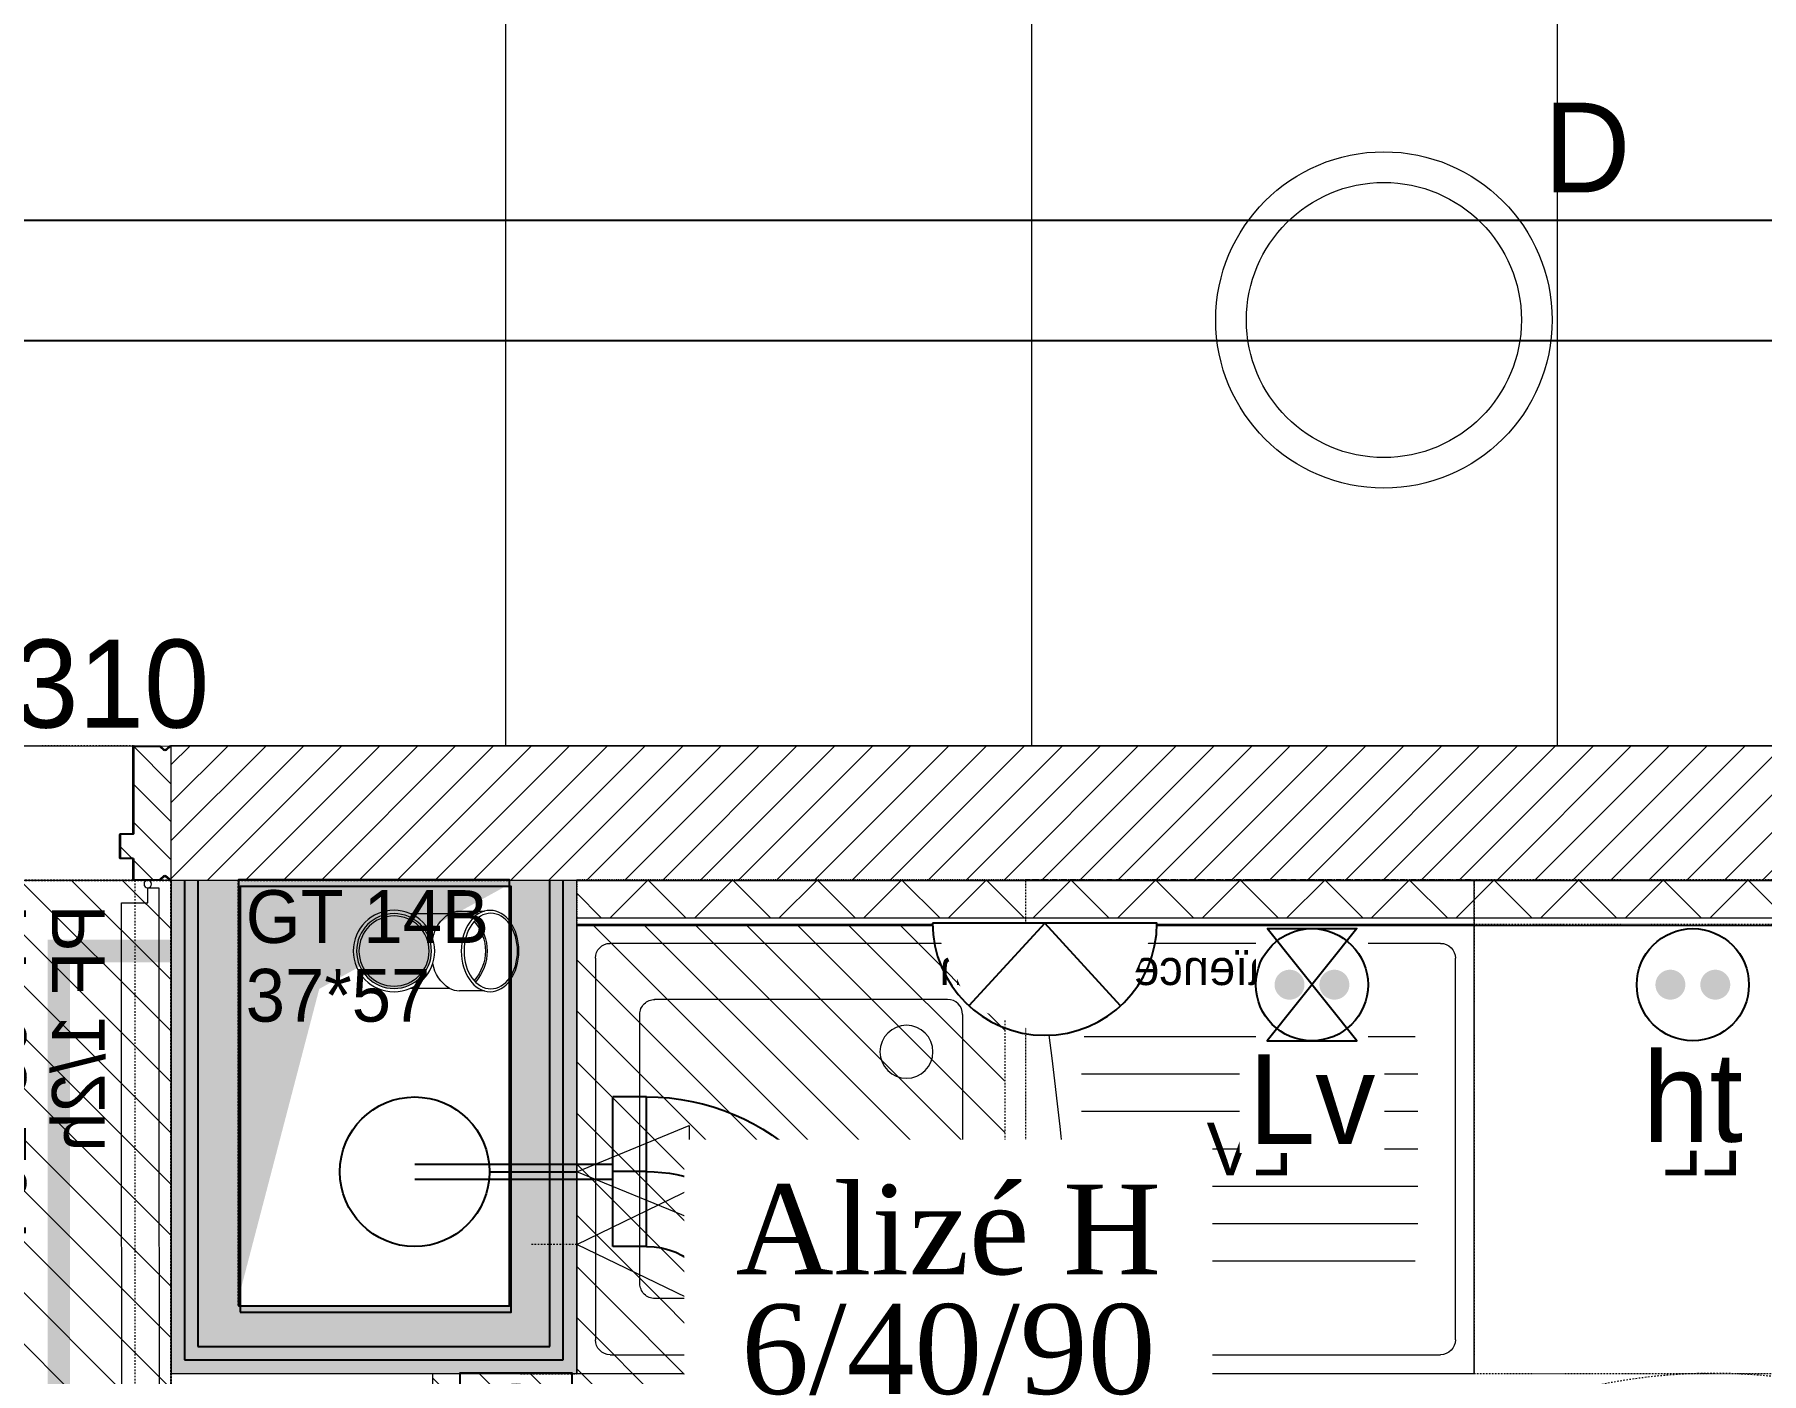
# Model space of a CAD drawing. Header units: centimetres. Extents: x 2191 to 12545, y -680 to 18662.
# Drawn here: x 9540.3 to 9771.2, y 8877.5 to 9056.5 of the extents above; entities that cross this region are included whole.
import ezdxf

# ---------------------------------------------------------------- set-up
doc = ezdxf.new("R2010")
doc.units = ezdxf.units.CM
for name, pattern in [('ISO-03', [1.5, 0.6, -0.9]), ('prlm_eu', [2, 1.25, -0.25, 0.25, -0.25]), ('Style de ligne -1', [0.41664, 0.20828, -0.20836]), ('Style de ligne -13', [0.147638, 0.098425, -0.049213]), ('Style de ligne -5', [0.20828, 0.069425, -0.138855]), ('VW-01', [0.41656, 0.20828, -0.20828])]:
    doc.linetypes.add(name, pattern=pattern)
for name, color, linetype in [('B Aménagement intérieur', 252, 'Continuous'), ('B Faux plafonds', 252, 'Continuous'), ('B Faux plafonds_Hatch', 252, 'Continuous'), ('B GÈnÈral_Hatch', 252, 'Continuous'), ('B Général', 252, 'Continuous'), ('C ANNOTATIONS-PMR', 252, 'Style de ligne -5'), ('C ANNOTATIONS-prestations', 252, 'Continuous'), ('C ANNOTATIONS-prestations_Hatch', 252, 'Continuous'), ('C ANNOTATIONS-texte', 252, 'Continuous'), ('C ANNOTATIONS-textes-numérotation gaine', 252, 'ISO-03'), ('D SURFACES-shab', 252, 'Continuous'), ('F REMPLISSAGE-vert clair', 252, 'Continuous'), ('F REMPLISSAGE-vert foncé', 252, 'Continuous'), ('prlm-EAU-CHU', 42, 'Continuous'), ('prlm-EAU-EF', 161, 'Continuous'), ('prlm-EAU-EUEV', 25, 'Continuous'), ('prlm-GT', 242, 'Continuous'), ('prlm-VMC', 93, 'Continuous')]:
    doc.layers.add(name, color=color, linetype=linetype)
for name, color, linetype, lineweight in [('F REMPLISSAGE-vert clair_Hatch', 7, 'Continuous', 5), ('F REMPLISSAGE-vert foncÈ_Hatch', 7, 'Continuous', 5), ('prlm-ELEC-CFO', 1, 'Continuous', 25), ('prlm-GAZ', 2, 'Continuous', 25)]:
    doc.layers.add(name, color=color, linetype=linetype, lineweight=lineweight)
doc.styles.add('Eurostile', font='Eurosti.TTF')
doc.styles.add('Eurostile (bold)', font='Eurostib.TTF')
doc.styles.add('Eurostile (italic)', font='Eurostib.TTF')
doc.styles.add('prlm-elec-cfo', font='comic.ttf', dxfattribs={"height": 12})
doc.styles.add('prlm-vmc', font='pala.ttf', dxfattribs={"height": 14})
pattern_1 = [(45, (0, 0), (2.42535, -2.64583), [])]

# ---------------------------------------------------------------- blocks, each defined once
blk = doc.blocks.new('Rond 150_PMR')
at = {"layer": 'B Général', "color": 154, "linetype": 'VW-01', "lineweight": 5, "true_color": 0x0053a6}
blk.add_circle((0, 0), 75, dxfattribs=at)
at = {"layer": 'B Général', "color": 154, "true_color": 0x0053a6, "insert": (-61.5, 0), "char_height": 7.059, "attachment_point": 5, "rotation": 90, "line_spacing_factor": 0.894142, "style": 'Eurostile (italic)'}
blk.add_mtext('Ø 150 PMR', dxfattribs=at)
blk = doc.blocks.new('Lave Linge')
at = {"layer": 'B Général', "color": 7, "linetype": 'Style de ligne -13', "lineweight": 5, "flags": 128}
blk.add_lwpolyline([(-29.47, 30), (-29.47, 36), (30.53, 36), (30.53, 30)], dxfattribs=at)
blk.add_lwpolyline([(-29.47, 30), (30.53, 30), (30.53, -30), (-29.47, -30)], close=True, dxfattribs=at)
at = {"layer": 'B Général', "color": 7, "insert": (0, 0), "char_height": 7.059, "attachment_point": 5, "line_spacing_factor": 0.894142, "style": 'Eurostile'}
blk.add_mtext('LL', dxfattribs=at)
blk = doc.blocks.new('Lave Vaisselle')
at = {"layer": 'B Général', "color": 7, "linetype": 'Style de ligne -13', "lineweight": 5, "flags": 128}
blk.add_lwpolyline([(-30, 30), (-30, 36), (30, 36), (30, 30)], dxfattribs=at)
blk.add_lwpolyline([(-30, 30), (30, 30), (30, -30), (-30, -30)], close=True, dxfattribs=at)
at = {"layer": 'B Général', "color": 7, "insert": (0, 0), "char_height": 7.059, "attachment_point": 5, "line_spacing_factor": 0.894142, "style": 'Eurostile'}
blk.add_mtext('LV', dxfattribs=at)
blk = doc.blocks.new('Evier 120x60')
at = {"layer": 'B Général', "color": 7, "linetype": 'Continuous', "lineweight": 5}
for p, q in [((-57.5, -55.5), (-57.5, -4.5)), ((-55.5, -2.5), (55.5, -2.5)), ((57.5, -4.5), (57.5, -55.5)), ((-52.12, -15), (-7.88, -15)), ((-52.5, -20), (-7.5, -20)), ((-52.5, -25), (-7.5, -25)), ((-52.5, -30), (-7.5, -30)), ((-52.5, -35), (-7.5, -35)), ((-52.5, -40), (-7.5, -40)), ((-52.12, -45), (-7.88, -45)), ((28.75, -45.8), (28.75, -45.8)), ((12.27, -52.47), (12.27, -52.47)), ((55.5, -57.5), (-55.5, -57.5))]:
    blk.add_line(p, q, dxfattribs=at)
at = {"layer": 'B Général', "color": 7, "linetype": 'Style de ligne -5', "lineweight": 5, "flags": 128}
blk.add_lwpolyline([(-60, 0), (-60, 6), (60, 6), (60, 0)], dxfattribs=at)
at = {"layer": 'B Général', "color": 7, "linetype": 'Continuous', "lineweight": 5, "flags": 128}
blk.add_lwpolyline([(-60, 0), (60, 0), (60, -60), (-60, -60)], close=True, dxfattribs=at)
for points in [[(8.4, -12), (8.4, -48, 0.414212), (10.4, -50), (49.55, -50, 0.198914), (50.96, -49.41, 0.198914), (51.55, -48), (51.55, -12, 0.414214), (49.55, -10)], [(8.4, -12, -0.414212), (10.4, -10), (49.6, -10)]]:
    blk.add_lwpolyline(points, format="xyb", dxfattribs=at)
at = {"layer": 'B Général', "color": 7, "linetype": 'Continuous', "lineweight": 5}
for centre, start, end in [((-55.5, -4.5), 90, 180), ((55.5, -4.5), 0, 90), ((-55.5, -55.5), 180, 270), ((55.5, -55.5), 270, 0)]:
    blk.add_arc(centre, 2, start, end, dxfattribs=at)
blk.add_ellipse((15.9, -17), major_axis=(3.54, 0), ratio=1, dxfattribs=at)
at = {"layer": 'B Général', "color": 7}
blk.add_blockref('Lave Vaisselle', (-30, -30), dxfattribs=at)
at = {"layer": 'C ANNOTATIONS-prestations', "insert": (-37.15, -3.37), "char_height": 4.706, "attachment_point": 1, "line_spacing_factor": 0.894142, "style": 'Eurostile (italic)'}
blk.add_mtext('Faïence ht: 60cm', dxfattribs=at)
blk = doc.blocks.new('VMC')
at = {"layer": 'B Général', "color": 7, "linetype": 'Style de ligne -1', "lineweight": 13}
blk.add_line((0, 10.77), (0, 17), dxfattribs=at)
at = {"layer": 'B Général', "color": 250, "linetype": 'Continuous', "lineweight": 5, "true_color": 0x444444, "flags": 128}
blk.add_lwpolyline([(0, 10.77), (-8.34, -6.52), (8.34, -6.52)], close=True, dxfattribs=at)
at = {"layer": 'C ANNOTATIONS-prestations', "insert": (-7.15, -7.39), "char_height": 4.706, "attachment_point": 1, "line_spacing_factor": 0.894142, "style": 'Eurostile'}
blk.add_mtext('VMC', dxfattribs=at)
blk = doc.blocks.new('T2 S307 (2D)')
at = {"layer": 'B Faux plafonds_Hatch', "linetype": 'Continuous', "lineweight": 5, "true_color": 0xaaaaaa}
h = blk.add_hatch(dxfattribs=at)
h.set_pattern_fill('F_P__SOFFITE', color=253, style=0, pattern_type=2)
h.set_pattern_definition([(45, (0, 0.2205), (-3.52778, 3.30729), [])])
h.paths.add_polyline_path([(-125.26, -24.48), (-0.43, -24.48), (-0.43, -291.51), (-273.23, -291.53), (-273.23, -198.5), (-125.26, -198.48)])
at = {"layer": 'B GÈnÈral_Hatch', "linetype": 'Continuous', "lineweight": 5, "true_color": 0x808080}
h = blk.add_hatch(dxfattribs=at)
h.set_pattern_fill('02_ISOLANT', color=8, style=0, pattern_type=2)
h.set_pattern_definition([(45, (0, 0), (-5.65685, 5.65685), []), (135, (0, 0), (5.65685, 5.65685), [])])
h.paths.add_polyline_path([(53.81, -286.49), (53.81, -291.49), (356.81, -291.49), (356.81, -286.49)])
at = {"layer": 'B Faux plafonds', "linetype": 'VW-01', "flags": 128}
blk.add_lwpolyline([(-125.26, -24.48), (-0.43, -24.48), (-0.43, -291.51), (-273.23, -291.53), (-273.23, -198.5), (-125.26, -198.48)], close=True, dxfattribs=at)
at = {"layer": 'B GÈnÈral_Hatch', "color": 9, "linetype": 'Continuous', "true_color": 0xc0dcc0}
for points in [[(8.57, -234.58), (-0.43, -225.58), (44.81, -234.58), (53.81, -225.58)], [(8.57, -291.5), (-0.43, -291.5), (8.57, -234.58), (-0.43, -225.58)], [(44.81, -234.58), (53.81, -225.58), (44.81, -291.51), (53.81, -291.51)]]:
    blk.add_solid(points, dxfattribs=at)
at = {"layer": 'B GÈnÈral_Hatch', "color": 254, "linetype": 'Continuous', "true_color": 0xd6d6d6}
blk.add_solid([(8.57, -291.5), (8.57, -235.58), (45.75, -291.51), (19.39, -277)], dxfattribs=at)
at = {"layer": 'B Général', "color": 7, "linetype": 'Continuous', "lineweight": 13}
for p, q in [((-0.43, -225.58), (53.81, -225.58)), ((-0.43, -291.5), (-0.43, -225.58)), ((53.81, -225.58), (53.81, -285.49)), ((8.57, -234.58), (44.81, -234.58)), ((8.57, -291.5), (8.57, -234.58)), ((44.81, -234.58), (44.81, -291.51)), ((53.81, -285.49), (356.81, -285.49)), ((53.81, -291.49), (356.81, -291.49)), ((53.81, -291.49), (53.81, -291.51))]:
    blk.add_line(p, q, dxfattribs=at)
at = {"layer": 'B Général', "color": 7, "linetype": 'Continuous', "lineweight": 5}
for p, q in [((53.81, -285.49), (356.81, -285.49)), ((53.81, -286.49), (356.81, -286.49)), ((53.81, -291.49), (356.81, -291.49))]:
    blk.add_line(p, q, dxfattribs=at)
at = {"layer": 'B Général', "color": 154, "linetype": 'VW-01', "lineweight": 5, "true_color": 0x0053a6, "flags": 128}
blk.add_lwpolyline([(-125.26, -291.48), (-5.26, -291.48), (-5.26, -71.48), (-125.26, -71.48)], close=True, dxfattribs=at)
at = {"layer": 'D SURFACES-shab', "color": 1, "lineweight": 18, "true_color": 0xff0000, "flags": 128}
for points in [[(53.81, -225.58), (53.81, -285.49), (356.81, -285.59), (356.81, 291.51), (4.57, 291.51), (4.57, 34.39), (4.57, 34.39), (4.57, -30.61), (4.57, -30.61), (4.57, -158.57), (34.57, -158.57), (34.57, -225.59)], [(-125.26, -24.48), (-0.43, -24.48), (-0.43, -291.5), (-125.26, -291.5)]]:
    blk.add_lwpolyline(points, close=True, dxfattribs=at)
at = {"layer": 'F REMPLISSAGE-vert clair'}
for p, q in [((1.37, -227.38), (52.01, -227.38)), ((1.37, -291.5), (1.37, -227.38)), ((52.01, -227.38), (52.01, -291.51)), ((3.17, -229.18), (50.21, -229.18)), ((3.17, -291.5), (3.17, -229.18)), ((50.21, -229.18), (50.21, -291.51))]:
    blk.add_line(p, q, dxfattribs=at)
at = {"layer": 'F REMPLISSAGE-vert clair', "color": 7, "linetype": 'Continuous', "lineweight": 13}
for p, q in [((8.57, -234.58), (44.81, -234.58)), ((8.57, -291.5), (8.57, -234.58)), ((44.81, -234.58), (44.81, -291.51))]:
    blk.add_line(p, q, dxfattribs=at)
at = {"layer": 'F REMPLISSAGE-vert clair_Hatch', "color": 9, "linetype": 'Continuous', "true_color": 0xc0dcc0}
for points in [[(1.37, -227.38), (3.17, -229.18), (52.01, -227.38), (50.21, -229.18)], [(1.37, -291.5), (3.17, -291.5), (1.37, -227.38), (3.17, -229.18)], [(52.01, -227.38), (50.21, -229.18), (52.01, -291.51), (50.21, -291.51)], [(3.17, -229.18), (8.57, -234.58), (50.21, -229.18), (44.81, -234.58)], [(3.17, -291.5), (8.57, -291.5), (3.17, -229.18), (8.57, -234.58)], [(50.21, -229.18), (44.81, -234.58), (50.21, -291.51), (44.81, -291.51)]]:
    blk.add_solid(points, dxfattribs=at)
at = {"layer": 'F REMPLISSAGE-vert foncÈ_Hatch', "color": 54, "linetype": 'Continuous', "true_color": 0x99aa00}
for points in [[(-0.43, -225.58), (1.37, -227.38), (53.81, -225.58), (52.01, -227.38)], [(-0.43, -291.5), (1.37, -291.5), (-0.43, -225.58), (1.37, -227.38)], [(53.81, -225.58), (52.01, -227.38), (53.81, -291.51), (52.01, -291.51)]]:
    blk.add_solid(points, dxfattribs=at)
at = {"layer": 'F REMPLISSAGE-vert foncé', "color": 7, "linetype": 'Continuous', "lineweight": 13}
for p, q in [((-0.43, -225.58), (53.81, -225.58)), ((-0.43, -291.5), (-0.43, -225.58)), ((53.81, -225.58), (53.81, -291.51))]:
    blk.add_line(p, q, dxfattribs=at)
at = {"layer": 'F REMPLISSAGE-vert foncé'}
for p, q in [((1.37, -227.38), (52.01, -227.38)), ((1.37, -291.5), (1.37, -227.38)), ((52.01, -227.38), (52.01, -291.51))]:
    blk.add_line(p, q, dxfattribs=at)
at = {"layer": 'B Général', "color": 7}
for name, p, rotation in [('Evier 120x60', (113.81, -285.59), 180), ('Lave Linge', (204.34, -255.59), 180), ('VMC', (64.58, -242.84), 90)]:
    blk.add_blockref(name, p, dxfattribs=dict(at, rotation=rotation))
at = {"layer": 'C ANNOTATIONS-PMR', "color": 7, "rotation": 90}
blk.add_blockref('Rond 150_PMR', (205.77, -150.59), dxfattribs=at)
blk = doc.blocks.new('Groupe-151-1')
at = {"layer": 'B Général', "color": 7, "linetype": 'VW-01', "lineweight": 5, "flags": 128}
blk.add_lwpolyline([(10198.62, 4134.41), (10234.87, 4134.41), (10234.87, 4077.48), (10198.62, 4077.48)], close=True, dxfattribs=at)
at = {"layer": 'C ANNOTATIONS-textes-numérotation gaine', "color": 7, "insert": (10199.62, 4133.1), "char_height": 7.059, "width": 37, "attachment_point": 1, "line_spacing_factor": 0.894142, "style": 'Eurostile'}
blk.add_mtext('GT 14B\\P37*57', dxfattribs=at)
blk = doc.blocks.new('PP 93_204 PF1_2h mur20')
at = {"layer": 'B GÈnÈral_Hatch', "linetype": 'Continuous', "lineweight": 5}
h = blk.add_hatch(dxfattribs=at)
h.set_pattern_fill('50_BETON', style=0, pattern_type=2)
h.set_pattern_definition(pattern_1)
edge = h.paths.add_edge_path()
edge.add_line((-51.6, -8.95), (-50.94, -8.37))
edge.add_line((-50.94, -8.37), (-50.93, -8.36))
edge.add_arc((-50.79, -8.52), 0.2, 48.9909, 131.0091, ccw=False)
edge.add_line((-50.66, -8.36), (-50.65, -8.37))
edge.add_line((-50.65, -8.37), (-50.1, -8.86))
edge.add_line((-50.1, -8.86), (-50.1, -8.86))
edge.add_arc((-50.06, -8.82), 0.05, 228.9909, 270)
edge.add_line((-50.06, -8.87), (-50.06, -8.87))
edge.add_line((-50.06, -8.87), (-46.7, -8.87))
edge.add_line((-46.7, -8.87), (-46.69, -8.87))
edge.add_arc((-46.69, -8.83), 0.0435, 270, 360)
edge.add_line((-46.65, -8.83), (-46.65, 2.7))
edge.add_arc((-46.48, 2.7), 0.174, 90, 180, ccw=False)
edge.add_line((-46.48, 2.87), (-46.45, 2.87))
edge.add_line((-46.45, 2.87), (-44.9, 2.87))
edge.add_line((-44.9, 2.87), (-44.89, 2.87))
edge.add_arc((-44.89, 2.91), 0.0435, 270, 360)
edge.add_line((-44.85, 2.91), (-44.85, 5.96))
edge.add_arc((-44.89, 5.96), 0.0435, 0, 90)
edge.add_line((-44.89, 6), (-44.9, 6))
edge.add_line((-44.9, 6), (-46.45, 6))
edge.add_line((-46.45, 6), (-46.48, 6))
edge.add_arc((-46.48, 6.17), 0.174, 180, 270, ccw=False)
edge.add_line((-46.65, 6.17), (-46.65, 8.83))
edge.add_arc((-46.69, 8.83), 0.0435, 0, 90)
edge.add_line((-46.69, 8.87), (-46.7, 8.87))
edge.add_line((-46.7, 8.87), (-50.06, 8.87))
edge.add_line((-50.06, 8.87), (-50.06, 8.87))
edge.add_arc((-50.06, 8.82), 0.05, 90, 131.0091)
edge.add_line((-50.1, 8.86), (-50.1, 8.86))
edge.add_line((-50.1, 8.86), (-50.65, 8.37))
edge.add_line((-50.65, 8.37), (-50.66, 8.37))
edge.add_arc((-50.79, 8.52), 0.2, 233.0967, 311.0091, ccw=False)
edge.add_line((-50.91, 8.36), (-50.92, 8.36))
edge.add_line((-50.92, 8.36), (-51.44, 8.81))
edge.add_line((-51.44, 8.81), (-51.44, 8.81))
edge.add_line((-51.44, 8.81), (-51.6, 8.95))
edge.add_line((-51.6, 8.95), (-51.6, -8.95))
h = blk.add_hatch(dxfattribs=at)
h.set_pattern_fill('50_BETON', style=0, pattern_type=2)
h.set_pattern_definition(pattern_1)
edge = h.paths.add_edge_path()
edge.add_line((51.6, -8.95), (50.94, -8.37))
edge.add_line((50.94, -8.37), (50.93, -8.36))
edge.add_arc((50.79, -8.52), 0.2, 48.9909, 131.0091)
edge.add_line((50.66, -8.36), (50.65, -8.37))
edge.add_line((50.65, -8.37), (50.1, -8.86))
edge.add_line((50.1, -8.86), (50.1, -8.86))
edge.add_arc((50.06, -8.82), 0.05, 270, 311.0091, ccw=False)
edge.add_line((50.06, -8.87), (50.06, -8.87))
edge.add_line((50.06, -8.87), (46.7, -8.87))
edge.add_line((46.7, -8.87), (46.69, -8.87))
edge.add_arc((46.69, -8.83), 0.0435, 180, 270, ccw=False)
edge.add_line((46.65, -8.83), (46.65, 2.7))
edge.add_arc((46.48, 2.7), 0.174, 0, 90)
edge.add_line((46.48, 2.87), (46.45, 2.87))
edge.add_line((46.45, 2.87), (44.9, 2.87))
edge.add_line((44.9, 2.87), (44.89, 2.87))
edge.add_arc((44.89, 2.91), 0.0435, 180, 270, ccw=False)
edge.add_line((44.85, 2.91), (44.85, 5.96))
edge.add_arc((44.89, 5.96), 0.0435, 90, 180, ccw=False)
edge.add_line((44.89, 6), (44.9, 6))
edge.add_line((44.9, 6), (46.45, 6))
edge.add_line((46.45, 6), (46.48, 6))
edge.add_arc((46.48, 6.17), 0.174, 270, 360)
edge.add_line((46.65, 6.17), (46.65, 8.83))
edge.add_arc((46.69, 8.83), 0.0435, 90, 180, ccw=False)
edge.add_line((46.69, 8.87), (46.7, 8.87))
edge.add_line((46.7, 8.87), (50.06, 8.87))
edge.add_line((50.06, 8.87), (50.06, 8.87))
edge.add_arc((50.06, 8.82), 0.05, 48.9909, 90, ccw=False)
edge.add_line((50.1, 8.86), (50.1, 8.86))
edge.add_line((50.1, 8.86), (50.65, 8.37))
edge.add_line((50.65, 8.37), (50.66, 8.37))
edge.add_arc((50.79, 8.52), 0.2, 228.9909, 306.9033)
edge.add_line((50.91, 8.36), (50.92, 8.36))
edge.add_line((50.92, 8.36), (51.44, 8.81))
edge.add_line((51.44, 8.81), (51.44, 8.81))
edge.add_line((51.44, 8.81), (51.6, 8.95))
edge.add_line((51.6, 8.95), (51.6, -8.95))
at = {"layer": 'B Général', "linetype": 'Style de ligne -13', "lineweight": 5}
for p, q in [((46.7, 9), (-46.7, 9)), ((46.7, -9), (-46.7, -9))]:
    blk.add_line(p, q, dxfattribs=at)
at = {"layer": 'B Général', "color": 7, "linetype": 'Continuous', "lineweight": 5, "flags": 128}
blk.add_lwpolyline([(45, 12), (48.5, 12), (48.5, 10), (50, 10), (50.01, 106), (48.51, 106), (48.51, 104), (45.01, 104)], close=True, dxfattribs=at)
at = {"layer": 'B Général', "linetype": 'Continuous', "lineweight": 5, "flags": 128}
for points in [[(-46.5, 8.83), (-46.5, 6.17, 0.414214), (-46.46, 6.13), (-46.45, 6.13), (-44.9, 6.13), (-44.87, 6.13, -0.414214), (-44.7, 5.96), (-44.7, 2.91, -0.414214), (-44.87, 2.74), (-44.9, 2.74), (-46.45, 2.74), (-46.46, 2.74, 0.414214), (-46.5, 2.7), (-46.5, -8.83, -0.414214), (-46.67, -9), (-46.7, -9), (-50.06, -9), (-50.07, -9, -0.18087), (-50.2, -8.95), (-50.2, -8.95), (-50.76, -8.47), (-50.76, -8.46, 0.373975), (-50.83, -8.46), (-50.83, -8.47), (-51.49, -9.04), (-51.6, -8.95), (-50.94, -8.37), (-50.93, -8.36, -0.373975), (-50.66, -8.36), (-50.65, -8.37), (-50.1, -8.86), (-50.1, -8.86, 0.18087), (-50.06, -8.87), (-50.06, -8.87), (-46.7, -8.87), (-46.69, -8.87, 0.414214), (-46.65, -8.83), (-46.65, 2.7, -0.414214), (-46.48, 2.87), (-46.45, 2.87), (-44.9, 2.87), (-44.89, 2.87, 0.414214), (-44.85, 2.91), (-44.85, 5.96, 0.414214), (-44.89, 6), (-44.9, 6), (-46.45, 6), (-46.48, 6, -0.414214), (-46.65, 6.17), (-46.65, 8.83, 0.414214), (-46.69, 8.87), (-46.7, 8.87), (-50.06, 8.87), (-50.06, 8.87, 0.18087), (-50.1, 8.86), (-50.1, 8.86), (-50.65, 8.37), (-50.66, 8.37, -0.353689), (-50.91, 8.36), (-50.92, 8.36), (-51.44, 8.81), (-51.44, 8.81), (-51.6, 8.95), (-51.49, 9.04), (-50.88, 8.51, 0.385556), (-50.77, 8.46), (-50.76, 8.47), (-50.2, 8.95), (-50.2, 8.95, -0.18087), (-50.07, 9), (-50.06, 9), (-46.7, 9), (-46.67, 9, -0.414214)], [(46.5, 8.83), (46.5, 6.17, -0.414214), (46.46, 6.13), (46.45, 6.13), (44.9, 6.13), (44.87, 6.13, 0.414214), (44.7, 5.96), (44.7, 2.91, 0.414214), (44.87, 2.74), (44.9, 2.74), (46.45, 2.74), (46.46, 2.74, -0.414214), (46.5, 2.7), (46.5, -8.83, 0.414214), (46.67, -9), (46.7, -9), (50.06, -9), (50.07, -9, 0.18087), (50.2, -8.95), (50.2, -8.95), (50.76, -8.47), (50.76, -8.46, -0.373975), (50.83, -8.46), (50.83, -8.47), (51.49, -9.04), (51.6, -8.95), (50.94, -8.37), (50.93, -8.36, 0.373975), (50.66, -8.36), (50.65, -8.37), (50.1, -8.86), (50.1, -8.86, -0.18087), (50.06, -8.87), (50.06, -8.87), (46.7, -8.87), (46.69, -8.87, -0.414214), (46.65, -8.83), (46.65, 2.7, 0.414214), (46.48, 2.87), (46.45, 2.87), (44.9, 2.87), (44.89, 2.87, -0.414214), (44.85, 2.91), (44.85, 5.96, -0.414214), (44.89, 6), (44.9, 6), (46.45, 6), (46.48, 6, 0.414214), (46.65, 6.17), (46.65, 8.83, -0.414214), (46.69, 8.87), (46.7, 8.87), (50.06, 8.87), (50.06, 8.87, -0.18087), (50.1, 8.86), (50.1, 8.86), (50.65, 8.37), (50.66, 8.37, 0.353689), (50.91, 8.36), (50.92, 8.36), (51.44, 8.81), (51.44, 8.81), (51.6, 8.95), (51.49, 9.04), (50.88, 8.51, -0.385556), (50.77, 8.46), (50.76, 8.47), (50.2, 8.95), (50.2, 8.95, 0.18087), (50.07, 9), (50.06, 9), (46.7, 9), (46.67, 9, 0.414214)]]:
    blk.add_lwpolyline(points, format="xyb", close=True, dxfattribs=at)
at = {"layer": 'B Général', "color": 250, "linetype": 'Continuous', "lineweight": 5, "true_color": 0x444444, "flags": 128}
blk.add_lwpolyline([(0, -20.5), (-14, -41.85), (14, -41.85)], close=True, dxfattribs=at)
at = {"layer": 'B Général', "linetype": 'Continuous', "lineweight": 5}
blk.add_circle((48.5, 9.5), 0.5, dxfattribs=at)
at = {"layer": 'B Général', "color": 7, "linetype": 'Continuous', "lineweight": 5}
blk.add_arc((48.5, 9.5), 94.5, 90, 181.2323, dxfattribs=at)
at = {"layer": 'C ANNOTATIONS-prestations', "insert": (25.17, 12.23), "char_height": 7.059, "attachment_point": 1, "rotation": 90, "line_spacing_factor": 0.894142, "style": 'Eurostile'}
blk.add_mtext('PP 93*204\\PPF 1/2h\\P', dxfattribs=at)
blk = doc.blocks.new('xi.c200-90')
at = {"layer": 'prlm-VMC'}
for p, q in [((20, 34.5), (24.5, 34.5)), ((20, 14.5), (20, 34.5)), ((24.5, 14.5), (24.5, 34.5)), ((20, 24.5), (24.5, 24.5)), ((20, 14.5), (24.5, 14.5)), ((-10, 0), (-10, 4.5)), ((10, 4.5), (-10, 4.5)), ((0, 0), (0, 4.5)), ((10, 0), (10, 4.5)), ((10, 0), (-10, 0))]:
    blk.add_line(p, q, dxfattribs=at)
for radius in [30, 20, 10]:
    blk.add_arc((20, 4.5), radius, 90, 180, dxfattribs=at)
blk = doc.blocks.new('xi.bp-vmc-cui')
at = {"layer": 'prlm-VMC', "color": 0, "linetype": 'ByBlock', "lineweight": -2, "flags": 128}
blk.add_lwpolyline([(-7.5, 7.5), (7.5, 7.5), (7.5, -7.5), (-7.5, -7.5)], close=True, dxfattribs=at)
at = {"layer": 'prlm-VMC', "color": 0, "linetype": 'ByBlock', "lineweight": -2}
blk.add_circle((0, 0), 6, dxfattribs=at)
blk = doc.blocks.new('xi.cee1')
at = {"layer": 'prlm-EAU-CHU', "color": 0, "lineweight": 13}
for p, q in [((7.43, 5), (2.17, 5)), ((12.09, 5.34), (8.77, 5.34)), ((2.17, -5), (7.43, -5)), ((8.77, -5.34), (12.09, -5.34))]:
    blk.add_line(p, q, dxfattribs=at)
for radius in [5.45, 4.69]:
    blk.add_circle((0, 0), radius, dxfattribs=at)
for centre, radius, start, end in [((10.09, 0.78), 4.99, 122.4397, 169.5051), ((8.79, 2.49), 2.86, 90.508, 118.9381), ((6.35, 0), 5.87, 317.8112, 42.1667), ((6.14, 0), 6.3, 318.9248, 41.0752), ((10.09, -0.78), 4.99, 190.4949, 237.5603), ((8.79, -2.49), 2.86, 241.0619, 269.492)]:
    blk.add_arc(centre, radius, start, end, dxfattribs=at)
for centre, major_axis, ratio in [((12.84, 0), (0, -5.44), 0.708306), ((12.94, 0), (0, -5.05), 0.707331)]:
    blk.add_ellipse(centre, major_axis=major_axis, ratio=ratio, dxfattribs=at)
blk = doc.blocks.new('xi.eu')
at = {"layer": 'prlm-EAU-EUEV', "linetype": 'ByBlock', "lineweight": -2}
h = blk.add_hatch(color=0, dxfattribs=at)
edge = h.paths.add_edge_path()
edge.add_arc((0, 0), 5, 0, 360)
at = {"layer": 'prlm-EAU-EUEV', "color": 0, "linetype": 'ByBlock', "lineweight": 5}
blk.add_circle((0, 0), 5, dxfattribs=at)
blk = doc.blocks.new('xi.be')
at = {"layer": 'prlm-VMC', "color": 0, "linetype": 'ByBlock', "lineweight": 5, "flags": 128}
blk.add_lwpolyline([(-6.17, -15), (6.17, -15), (0, 0)], close=True, dxfattribs=at)
at = {"layer": 'prlm-VMC', "color": 0, "linetype": 'ByBlock', "lineweight": 5}
blk.add_solid([(0, -1), (5.17, -14), (-5.17, -14), (0, -1)], dxfattribs=at)
blk = doc.blocks.new('xi.ECAP')
at = {"color": 0}
blk.add_wipeout([(-15, 0), (-10.13, 11.06), (0, 15), (10.13, 11.06), (15, 0)], dxfattribs=at).dxf.layer = 'prlm-ELEC-CFO'
at = {"layer": 'prlm-ELEC-CFO', "color": 0, "linetype": 'ByBlock', "lineweight": -2, "flags": 128}
blk.add_lwpolyline([(15, 0, 1), (-15, 0)], format="xyb", close=True, dxfattribs=at)
at = {"layer": 'prlm-ELEC-CFO', "color": 0}
blk.add_lwpolyline([(-10.13, 11.06), (0, 0), (10.13, 11.06)], dxfattribs=at)
blk = doc.blocks.new('xi.PCHT')
at = {"color": 0, "lineweight": 5}
blk.add_wipeout([(-7.5, -7.5), (7.5, -7.5), (7.5, 7.5), (-7.5, 7.5)], dxfattribs=at).dxf.layer = 'prlm-ELEC-CFO'
at = {"layer": 'prlm-ELEC-CFO', "color": 0, "linetype": 'ByBlock', "lineweight": 5, "const_width": 2}
for points in [[(-4, 0, 1), (-2, 0, 1)], [(2, 0, 1), (4, 0, 1)]]:
    blk.add_lwpolyline(points, format="xyb", close=True, dxfattribs=at)
at = {"layer": 'prlm-ELEC-CFO', "color": 0, "linetype": 'ByBlock', "lineweight": -2}
blk.add_circle((0, 0), 7.5, dxfattribs=at)
blk = doc.blocks.new('xi.LV')
at = {"color": 0, "lineweight": 5}
blk.add_wipeout([(-7.5, -7.5), (7.5, -7.5), (7.5, 7.5), (-7.5, 7.5)], dxfattribs=at).dxf.layer = 'prlm-ELEC-CFO'
at = {"layer": 'prlm-ELEC-CFO', "color": 0, "linetype": 'ByBlock', "lineweight": 5, "const_width": 2}
for points in [[(-4, 0, 1), (-2, 0, 1)], [(2, 0, 1), (4, 0, 1)]]:
    blk.add_lwpolyline(points, format="xyb", close=True, dxfattribs=at)
at = {"layer": 'prlm-ELEC-CFO', "color": 0, "linetype": 'ByBlock', "lineweight": -2}
blk.add_circle((0, 0), 7.5, dxfattribs=at)
blk = doc.blocks.new('xi.LVrob')
at = {"layer": 'prlm-EAU-EF', "color": 0}
blk.add_lwpolyline([(-6, 7.5), (6, 7.5), (-6, -7.5), (6, -7.5)], close=True, dxfattribs=at)
blk = doc.blocks.new('xi.lumD')
at = {"layer": 'prlm-ELEC-CFO', "color": 0, "linetype": 'ByBlock', "lineweight": 13}
for radius in [22.49, 18.39]:
    blk.add_circle((0, 0), radius, dxfattribs=at)

msp = doc.modelspace()

# ---------------------------------------------------------------- hatches: boundary and pattern name
at = {"layer": 'B Faux plafonds_Hatch', "linetype": 'Continuous', "lineweight": 5, "true_color": 0xaaaaaa}
h = msp.add_hatch(dxfattribs=at)
h.set_pattern_fill('F_P__SOFFITE-1', color=253, style=0, pattern_type=2)
h.set_pattern_definition([(135, (9587.6244, 8780.245), (3.52778, 3.30729), [])])
h.paths.add_polyline_path([(9563.52, 8810.51), (9593.52, 8810.51), (9593.52, 8877.51), (9612.76, 8877.46), (9612.76, 8937.4), (9670.02, 8937.44), (9670.02, 8680.41), (9563.52, 8680.41)])
at = {"layer": 'B GÈnÈral_Hatch', "linetype": 'Continuous', "lineweight": 5}
h = msp.add_hatch(dxfattribs=at)
h.set_pattern_fill('50_BETON', style=0, pattern_type=2)
h.set_pattern_definition([(45, (-631.1073, 4809.0284), (2.4253472, -2.6458333), [])])
h.paths.add_polyline_path([(10456.14, 8943.44), (10456.14, 8961.44), (9558.51, 8961.44), (9558.51, 8943.44)])
at = {"layer": 'C ANNOTATIONS-prestations_Hatch', "linetype": 'Continuous', "lineweight": 9, "true_color": 0x989898}
h = msp.add_hatch(dxfattribs=at)
h.set_pattern_fill('DALETTES TERRASSE 50X50', color=252, scale=1.406016, style=0, pattern_type=2)
h.set_pattern_definition([(0, (8900.25, 8961.325), (4e-15, -70.3008), []), (270, (8900.25, 8961.325), (70.3008, 0), [])])
h.paths.add_polyline_path([(8429.69, 9091.33), (8429.69, 7874.22), (8559.69, 7874.22), (8559.69, 8360.42), (8583.34, 8360.42), (8583.34, 8525.42), (8558.38, 8525.42), (8558.38, 8946.42), (9181.69, 8946.42), (9181.69, 8961.44), (10800.34, 8961.33), (10800.34, 9091.33)])

# ---------------------------------------------------------------- linework, layer by layer
at = {"layer": 'B Faux plafonds', "color": 7, "linetype": 'VW-01', "lineweight": 5, "flags": 128}
msp.add_lwpolyline([(9563.52, 8810.51), (9593.52, 8810.51), (9593.52, 8877.51), (9612.76, 8877.46), (9612.76, 8937.4), (9670.02, 8937.44), (9670.02, 8680.41), (9563.52, 8680.41)], close=True, dxfattribs=at)
at = {"layer": 'B Général', "color": 7, "linetype": 'Continuous', "lineweight": 18}
for p, q in [((10456.14, 8961.44), (9558.51, 8961.44)), ((9915.76, 8943.44), (9558.51, 8943.44))]:
    msp.add_line(p, q, dxfattribs=at)
at = {"layer": 'B Général', "color": 7, "linetype": 'Continuous', "lineweight": 5}
for p, q in [((9558.51, 8961.44), (9558.51, 8943.44)), ((10456.14, 8961.44), (9558.51, 8961.44)), ((9915.76, 8943.44), (9558.51, 8943.44))]:
    msp.add_line(p, q, dxfattribs=at)
at = {"layer": 'C ANNOTATIONS-prestations', "color": 7, "linetype": 'Continuous', "lineweight": 5, "flags": 128}
msp.add_lwpolyline([(8429.69, 9091.33), (8429.69, 7874.22), (8559.69, 7874.22), (8559.69, 8360.42), (8583.34, 8360.42), (8583.34, 8525.42), (8558.38, 8525.42), (8558.38, 8946.42), (9181.69, 8946.42), (9181.69, 8961.44), (10800.34, 8961.33), (10800.34, 9091.33)], close=True, dxfattribs=at)
at = {"layer": 'prlm-EAU-EUEV', "color": 1, "linetype": 'prlm_eu', "ltscale": 50, "const_width": 3, "flags": 128}
msp.add_lwpolyline([(9588.34, 8933.99), (9543.52, 8933.99), (9543.52, 8768.46), (9573.28, 8768.46)], dxfattribs=at)
at = {"layer": 'prlm-GAZ'}
for points in [[(10673.87, 9096.45), (10639.01, 9031.66), (9298.12, 9031.66), (9259.74, 9137.24)], [(9259.74, 8916.22), (9298.74, 9015.61), (10645.01, 9015.61), (10676.04, 9100.48)]]:
    msp.add_lwpolyline(points, dxfattribs=at)
at = {"layer": 'prlm-GT'}
for points in [[(9567.56, 8886.57), (9603.8, 8886.57), (9603.8, 8943.5), (9567.56, 8943.5)], [(9567.77, 8885.69), (9604.01, 8885.69), (9604.01, 8942.62), (9567.77, 8942.62)]]:
    msp.add_lwpolyline(points, close=True, dxfattribs=at)
at = {"layer": 'prlm-VMC', "ltscale": 25}
for p, q in [((9591.1, 8905.5), (9617.61, 8905.5)), ((9591.1, 8903.5), (9617.61, 8903.5)), ((9641.11, 8880), (9641.11, 8808.86)), ((9643.11, 8880), (9643.11, 8808.86))]:
    msp.add_line(p, q, dxfattribs=at)
at = {"layer": 'prlm-VMC'}
msp.add_lwpolyline([(9601.1, 8904.48), (9612.8, 8904.48)], dxfattribs=at)
msp.add_circle((9591.1, 8904.48), 10, dxfattribs=at)

# ---------------------------------------------------------------- block references
at = {"layer": 'B Aménagement intérieur', "color": 7, "xscale": -1, "rotation": 180}
msp.add_blockref('T2 S307 (2D)', (9558.95, 8651.93), dxfattribs=at)
at = {"layer": 'B Général', "color": 7, "xscale": -1, "rotation": 180}
msp.add_blockref('PP 93_204 PF1_2h mur20', (9506.91, 8952.44), dxfattribs=at)
at = {"layer": 'C ANNOTATIONS-textes-numérotation gaine', "color": 7}
msp.add_blockref('Groupe-151-1', (-631.11, 4809.03), dxfattribs=at)
at = {"layer": 'prlm-EAU-CHU', "xscale": -1, "rotation": 180}
msp.add_blockref('xi.cee1', (9588.34, 8933.99), dxfattribs=at)
at = {"layer": 'prlm-EAU-EUEV', "xscale": -1, "rotation": 179.196276026401}
msp.add_blockref('xi.eu', (9588.34, 8933.99), dxfattribs=at)
at = {"layer": 'prlm-ELEC-CFO', "rotation": 90}
msp.add_blockref('xi.lumD', (9720.7, 9018.37), dxfattribs=at)
at = {"layer": 'prlm-VMC', "xscale": -1}
msp.add_blockref('xi.c200-90', (9642.11, 8880), dxfattribs=at)
for name, p, rotation in [('xi.be', (9612.8, 8904.48), 90.00935108694806), ('xi.bp-vmc-cui', (9604.65, 8870.03), 180)]:
    msp.add_blockref(name, p, dxfattribs=dict(at, rotation=rotation))

# ---------------------------------------------------------------- texts
at = {"layer": 'C ANNOTATIONS-texte', "color": 7, "insert": (9479.7, 8975.63), "char_height": 11.765, "width": 100.0122, "attachment_point": 1, "line_spacing_factor": 0.894142, "style": 'Eurostile (bold)'}
msp.add_mtext('T2{\\fEurostile|b0|i0|c0|p0; }B{\\fEurostile|b0|i0|c0|p0; - S310}', dxfattribs=at)

# ---------------------------------------------------------------- next in the draw order: block references
at = {"layer": 'prlm-ELEC-CFO', "rotation": 180}
msp.add_blockref('xi.ECAP', (9675.35, 8937.72), dxfattribs=at)
at = {"layer": 'prlm-ELEC-CFO'}
for name, p in [('xi.LV', (9711.08, 8929.49)), ('xi.PCHT', (9762.01, 8929.49))]:
    msp.add_blockref(name, p, dxfattribs=at)

# ---------------------------------------------------------------- next in the draw order: texts
at = {"layer": 'prlm-ELEC-CFO', "lineweight": 20, "insert": (9747.88, 9047.43), "char_height": 12, "attachment_point": 2, "line_spacing_factor": 0.8, "style": 'prlm-elec-cfo', "bg_fill": 3, "box_fill_scale": 0.95, "bg_fill_color": 256, "bg_fill_transparency": 0}
msp.add_mtext('D', dxfattribs=at)

# ---------------------------------------------------------------- next in the draw order: linework, layer by layer
at = {"layer": 'prlm-ELEC-CFO', "lineweight": 13}
msp.add_spline([(9572.63, 8781.35), (9671.8, 8834.97), (9675.95, 8922.73)], degree=3, dxfattribs=at)

# ---------------------------------------------------------------- next in the draw order: texts
at = {"layer": 'prlm-ELEC-CFO', "lineweight": 20, "char_height": 12, "attachment_point": 5, "line_spacing_factor": 0.8, "style": 'prlm-elec-cfo', "bg_fill": 3, "box_fill_scale": 1.1, "bg_fill_color": 256, "bg_fill_transparency": 0}
for s, insert in [('Lv', (9711.08, 8914.2)), ('ht', (9762.01, 8914.41))]:
    msp.add_mtext(s, dxfattribs=dict(at, insert=insert))

# ---------------------------------------------------------------- next in the draw order: texts
at = {"layer": 'prlm-EAU-EF', "lineweight": 20, "insert": (9711.08, 8914.2), "char_height": 12, "attachment_point": 5, "line_spacing_factor": 0.8, "style": 'prlm-elec-cfo', "bg_fill": 3, "box_fill_scale": 1.1, "bg_fill_color": 256, "bg_fill_transparency": 0}
msp.add_mtext('Lv', dxfattribs=at)
at = {"layer": 'prlm-VMC', "ltscale": 25, "insert": (9662.46, 8888.68), "char_height": 12, "width": 58.6147, "attachment_point": 5, "line_spacing_factor": 0.8, "style": 'prlm-vmc', "bg_fill": 2}
msp.add_mtext('Alizé H 6/40/90', dxfattribs=at)

# ---------------------------------------------------------------- next in the draw order: block references
at = {"layer": 'prlm-EAU-EF'}
msp.add_blockref('xi.LVrob', (9711.08, 8929.49), dxfattribs=at)

doc.saveas('drawing.dxf')
